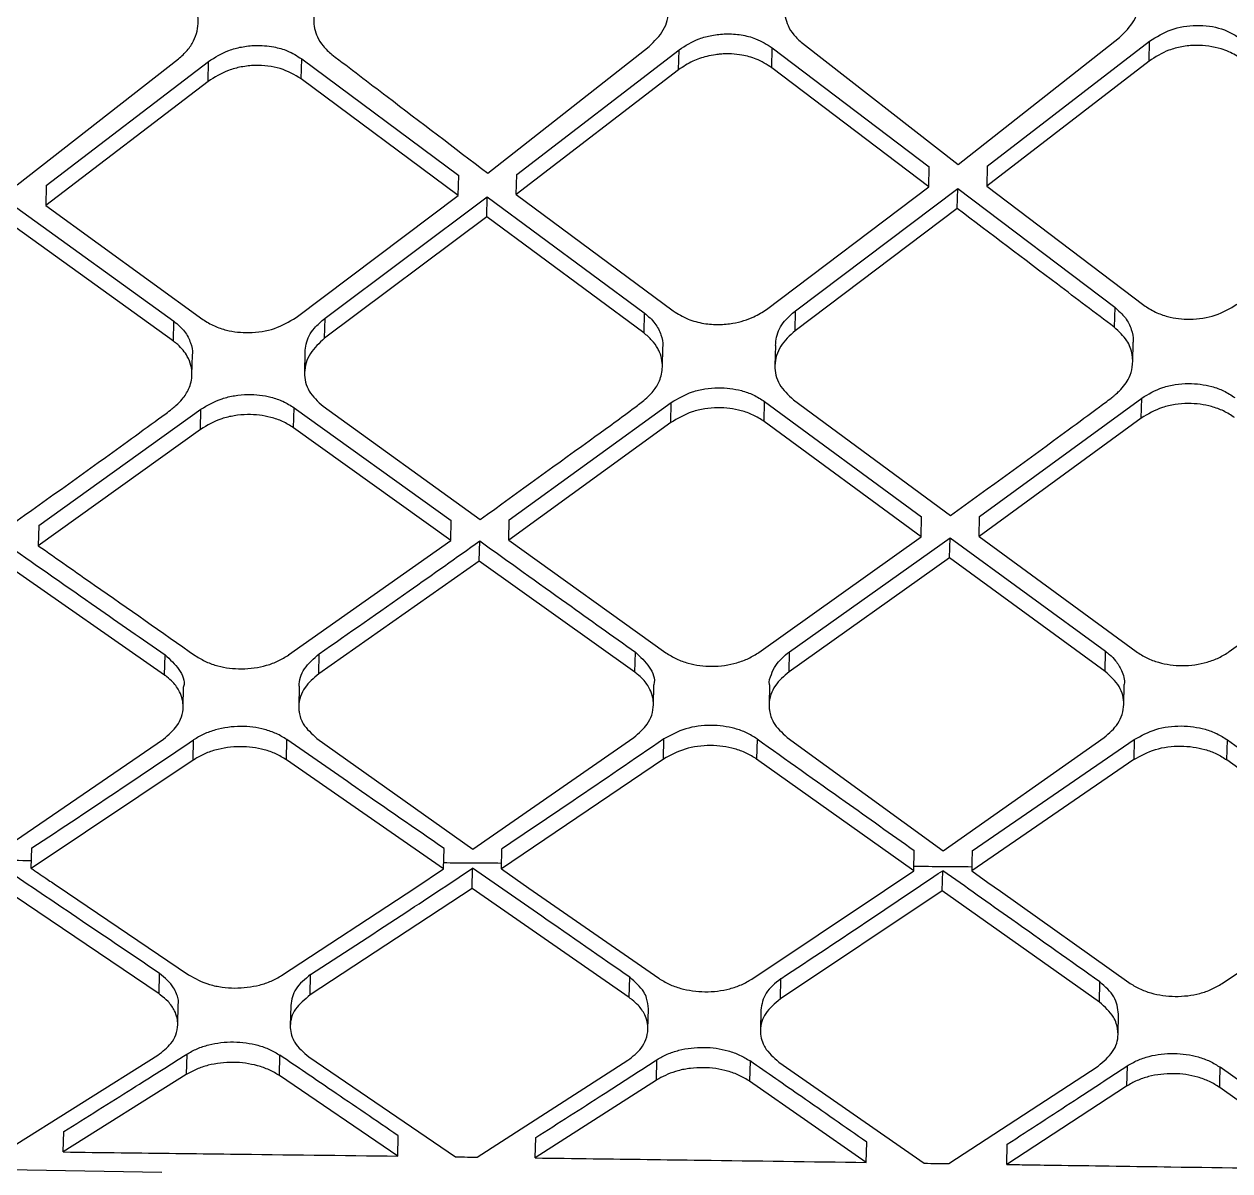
# Model space of a CAD drawing. Extents: x 939 to 1039, y 781 to 934.
# Drawn here: x 961.374 to 962.289, y 879.37 to 880.24 of the extents above; entities that cross this region are included whole.
import ezdxf

# ---------------------------------------------------------------- set-up
doc = ezdxf.new("R2010")
doc.units = 0
doc.header["$MEASUREMENT"] = 0
doc.layers.add('1', color=4, linetype='Continuous')

# ---------------------------------------------------------------- blocks, each defined once
blk = doc.blocks.new('Envoy')
at = {"layer": '1', "color": 3, "linetype": 'Continuous', "lineweight": 25}
for p, q in [((23.42899, 80.95949), (23.55145, 81.05591)), ((23.07176, 80.95288), (23.19421, 81.049)), ((23.09375, 80.95198), (23.21699, 81.04661)), ((23.21666, 81.03144), (23.21699, 81.0466)), ((23.28742, 81.03292), (23.28775, 81.04807)), ((23.28775, 81.04809), (23.40694, 80.95756)), ((23.31066, 81.0515), (23.42899, 80.95949)), ((23.45097, 80.95821), (23.57422, 81.05315)), ((23.57389, 81.03801), (23.57422, 81.05315)), ((22.71449, 80.94404), (22.83693, 81.03971)), ((22.73648, 80.94355), (22.85971, 81.03772)), ((22.85938, 81.02253), (22.85971, 81.03772)), ((22.93016, 81.02448), (22.93049, 81.03966)), ((22.93048, 81.03967), (23.04972, 80.95106)), ((23.57389, 81.03801), (23.45064, 80.94304)), ((23.21666, 81.03144), (23.09342, 80.93679)), ((23.40661, 80.94238), (23.28742, 81.03292)), ((22.85938, 81.02253), (22.73615, 80.92832)), ((23.04939, 80.93586), (22.93015, 81.02448)), ((23.40661, 80.94238), (23.40694, 80.95756)), ((23.45097, 80.95821), (23.45064, 80.94304)), ((23.04939, 80.93586), (23.04972, 80.95106)), ((23.09342, 80.93679), (23.09375, 80.95198)), ((22.73648, 80.94354), (22.73615, 80.92832)), ((23.09342, 80.93679), (23.21265, 80.84827)), ((23.2834, 80.84931), (23.40661, 80.94239)), ((23.30538, 80.8484), (23.42859, 80.94117)), ((23.42826, 80.92597), (23.42859, 80.94113)), ((23.4286, 80.94115), (23.54779, 80.85111)), ((23.45064, 80.94304), (23.56983, 80.85269)), ((22.73615, 80.92832), (22.85543, 80.84183)), ((22.92619, 80.84328), (23.04939, 80.93587)), ((22.94817, 80.84275), (23.07138, 80.93502)), ((23.07104, 80.91979), (23.07137, 80.93498)), ((23.07139, 80.93499), (23.19061, 80.8468)), ((22.71411, 80.92666), (22.83339, 80.84051)), ((23.07104, 80.91979), (22.94784, 80.82754)), ((23.19028, 80.8316), (23.07104, 80.91979)), ((23.42826, 80.92597), (23.30505, 80.83321)), ((22.83306, 80.82527), (22.71377, 80.91141)), ((23.19062, 80.84681), (23.19029, 80.8316)), ((23.30505, 80.83321), (23.30538, 80.8484)), ((23.54779, 80.85111), (23.54746, 80.83593)), ((22.83306, 80.82527), (22.83339, 80.84051)), ((22.94784, 80.82754), (22.94817, 80.84276)), ((23.20435, 80.80565), (23.20468, 80.82073)), ((23.29017, 80.82211), (23.28984, 80.80675)), ((23.56152, 80.80948), (23.56185, 80.82464)), ((22.84714, 80.7998), (22.84746, 80.81488)), ((22.93297, 80.81679), (22.93264, 80.80137)), ((23.30391, 80.78078), (23.42315, 80.69288)), ((23.44514, 80.6922), (23.56828, 80.78203)), ((23.56795, 80.76685), (23.56828, 80.78203)), ((22.73082, 80.68529), (22.85393, 80.77362)), ((22.8536, 80.75836), (22.85393, 80.77361)), ((22.92436, 80.75953), (22.92469, 80.77477)), ((22.92469, 80.77478), (23.04398, 80.68915)), ((22.94672, 80.77585), (23.066, 80.68988)), ((23.088, 80.68959), (23.21112, 80.77875)), ((23.21079, 80.76353), (23.21112, 80.77874)), ((23.28154, 80.76433), (23.28187, 80.77952)), ((23.28187, 80.77954), (23.40112, 80.69197)), ((23.21079, 80.76353), (23.08767, 80.67432)), ((23.40079, 80.67674), (23.28154, 80.76433)), ((23.56795, 80.76685), (23.44481, 80.67698)), ((22.8536, 80.75836), (22.73049, 80.66998)), ((23.04365, 80.67388), (22.92435, 80.75953)), ((23.04365, 80.67388), (23.04398, 80.68914)), ((23.08767, 80.67432), (23.088, 80.68958)), ((23.4008, 80.67674), (23.40112, 80.69196)), ((23.44481, 80.67698), (23.44514, 80.6922)), ((22.73082, 80.68528), (22.73049, 80.66998)), ((22.92057, 80.58702), (23.04365, 80.67388)), ((23.06531, 80.65833), (23.06565, 80.67363)), ((23.08767, 80.67432), (23.20697, 80.58872)), ((23.2777, 80.58901), (23.40079, 80.67674)), ((23.30087, 80.58954), (23.42278, 80.6761)), ((23.42245, 80.66085), (23.42278, 80.6761)), ((23.42279, 80.6761), (23.54091, 80.58982)), ((23.44481, 80.67698), (23.56407, 80.58955)), ((23.6348, 80.58955), (23.7579, 80.67797)), ((22.82634, 80.57176), (22.70814, 80.65416)), ((23.06531, 80.65833), (22.94342, 80.57263)), ((23.18348, 80.57387), (23.06531, 80.65833)), ((23.42245, 80.66085), (23.30054, 80.57427)), ((23.54058, 80.57456), (23.42245, 80.66085)), ((23.18348, 80.57387), (23.18381, 80.58917)), ((23.30055, 80.57426), (23.30088, 80.58953)), ((23.54058, 80.57456), (23.54091, 80.58982)), ((22.82634, 80.57176), (22.82668, 80.58711)), ((22.94343, 80.57262), (22.94376, 80.58795)), ((22.84045, 80.5474), (22.84078, 80.56275)), ((22.92858, 80.56325), (22.92825, 80.54791)), ((23.19757, 80.54899), (23.1979, 80.56429)), ((23.28569, 80.56446), (23.28536, 80.54917)), ((23.55466, 80.54924), (23.55499, 80.56449)), ((23.06052, 80.43957), (23.18272, 80.5244)), ((23.29912, 80.52449), (23.41758, 80.4384)), ((23.41758, 80.4384), (23.53981, 80.5243)), ((22.70344, 80.43966), (22.82561, 80.5232)), ((22.84809, 80.50718), (22.84843, 80.52256)), ((22.91883, 80.50744), (22.91917, 80.52281)), ((22.94202, 80.52372), (23.06052, 80.43957)), ((23.2052, 80.50798), (23.20553, 80.52331)), ((23.27626, 80.5233), (23.27593, 80.50799)), ((23.43958, 80.43835), (23.5626, 80.52282)), ((23.5626, 80.52282), (23.56227, 80.50754)), ((23.633, 80.50731), (23.63333, 80.52256)), ((23.63333, 80.52258), (23.75261, 80.43619)), ((22.84809, 80.50718), (22.72512, 80.42501)), ((23.03819, 80.42464), (22.91883, 80.50744)), ((23.2052, 80.50798), (23.08219, 80.42452)), ((23.39524, 80.42325), (23.27593, 80.50799)), ((23.56227, 80.50754), (23.43925, 80.42301)), ((23.75228, 80.42089), (23.633, 80.50731)), ((22.72512, 80.42501), (22.72546, 80.44048)), ((23.03819, 80.42464), (23.03853, 80.44004)), ((23.0822, 80.42452), (23.08253, 80.43992)), ((23.39524, 80.42325), (23.39558, 80.4386)), ((23.01703, 80.41056), (23.03819, 80.42464)), ((23.05986, 80.40962), (23.0602, 80.42504)), ((23.0822, 80.42452), (23.10301, 80.41007)), ((23.37303, 80.40826), (23.39524, 80.42325)), ((23.41691, 80.4079), (23.41724, 80.42325)), ((22.8222, 80.32967), (22.7028, 80.41037)), ((22.74472, 80.41175), (22.84452, 80.3441)), ((22.91524, 80.34367), (23.01703, 80.41056)), ((23.05986, 80.40962), (22.93692, 80.32886)), ((23.17923, 80.32687), (23.05987, 80.40962)), ((23.10301, 80.41007), (23.20155, 80.34156)), ((23.27227, 80.34097), (23.37303, 80.40826)), ((23.41691, 80.4079), (23.29394, 80.32583)), ((23.53623, 80.32336), (23.41691, 80.4079)), ((23.46101, 80.40756), (23.55856, 80.33827)), ((23.62928, 80.33754), (23.72929, 80.40519)), ((22.8222, 80.32967), (22.82254, 80.34516)), ((22.93692, 80.32886), (22.93726, 80.34432)), ((23.17923, 80.32687), (23.17956, 80.34229)), ((23.29394, 80.32582), (23.29427, 80.34122)), ((23.53623, 80.32336), (23.53657, 80.33872)), ((22.83633, 80.30622), (22.83667, 80.32172)), ((22.9221, 80.32095), (22.92177, 80.30548)), ((23.19334, 80.30289), (23.19368, 80.31831)), ((23.27911, 80.3174), (23.27877, 80.30199)), ((23.55034, 80.29893), (23.55067, 80.31429)), ((22.70528, 80.21016), (22.82118, 80.2831)), ((22.8432, 80.28395), (22.84286, 80.26843)), ((22.91358, 80.26764), (22.91392, 80.28315)), ((22.9359, 80.28193), (23.04719, 80.20592)), ((23.06367, 80.20572), (23.17818, 80.27929)), ((23.19986, 80.26427), (23.20019, 80.27971)), ((23.2709, 80.2788), (23.27057, 80.26337)), ((23.29289, 80.27793), (23.40301, 80.20107)), ((22.84286, 80.26843), (22.74947, 80.20964)), ((23.4218, 80.20081), (23.53517, 80.27491)), ((23.55718, 80.27497), (23.55684, 80.2596)), ((23.00335, 80.2065), (22.91358, 80.26764)), ((23.19986, 80.26427), (23.10782, 80.20514)), ((23.35914, 80.20171), (23.27057, 80.26337)), ((23.55684, 80.2596), (23.46592, 80.20017)), ((23.71512, 80.19647), (23.62755, 80.2586)), ((22.74946, 80.20964), (22.7498, 80.22522)), ((23.00335, 80.2065), (23.00369, 80.22201)), ((23.10782, 80.20514), (23.10816, 80.22063)), ((23.35914, 80.20171), (23.35948, 80.21714)), ((23.46592, 80.20017), (23.46626, 80.2156))]:
    blk.add_line(p, q, dxfattribs=at)
at = {"layer": '1', "color": 3, "linetype": 'Continuous', "lineweight": 25, "flags": 128}
for points in [[(23.43958, 80.43834), (23.43939, 80.42976), (23.43925, 80.42301)], [(23.43925, 80.42301), (23.45143, 80.41436), (23.46101, 80.40756)], [(23.71545, 80.21185), (23.66641, 80.24664), (23.62788, 80.27397)]]:
    blk.add_lwpolyline(points, dxfattribs=at)
at = {"layer": '1', "color": 3, "linetype": 'Continuous', "lineweight": 25}
for points, knots in [([(23.55145, 81.05591), (23.55555, 81.05998), (23.56379, 81.06815), (23.56752, 81.08343), (23.56473, 81.0958), (23.55908, 81.10485), (23.55461, 81.10881), (23.55232, 81.11085)], [0, 0, 0, 0, 0.248871, 0.499695, 0.735123, 0.863994, 1, 1, 1, 1]), ([(23.19422, 81.049), (23.1983, 81.05303), (23.20654, 81.06116), (23.20995, 81.07501), (23.20814, 81.08624), (23.20358, 81.09572), (23.19817, 81.10058), (23.19507, 81.10335)], [0, 0, 0, 0, 0.247297, 0.499508, 0.671194, 0.811969, 1, 1, 1, 1]), ([(23.31219, 81.10608), (23.30802, 81.102), (23.29969, 81.09384), (23.29582, 81.07875), (23.29837, 81.0666), (23.30382, 81.05759), (23.30832, 81.05358), (23.31066, 81.0515)], [0, 0, 0, 0, 0.249692, 0.499659, 0.729337, 0.859674, 1, 1, 1, 1]), ([(22.83693, 81.03971), (22.83927, 81.04179), (22.84389, 81.0459), (22.85009, 81.05546), (22.85306, 81.06821), (22.84923, 81.08288), (22.84154, 81.08994), (22.83777, 81.0934)], [0, 0, 0, 0, 0.134267, 0.265926, 0.520315, 0.764899, 1, 1, 1, 1]), ([(22.9549, 81.09694), (22.95076, 81.09291), (22.94241, 81.08478), (22.93854, 81.06989), (22.94106, 81.05792), (22.94647, 81.04904), (22.95102, 81.04507), (22.95339, 81.04299)], [0, 0, 0, 0, 0.248031, 0.499607, 0.72617, 0.857286, 1, 1, 1, 1]), ([(23.57422, 81.05316), (23.57948, 81.05642), (23.58997, 81.06292), (23.60989, 81.06596), (23.62967, 81.06356), (23.63987, 81.05731), (23.64497, 81.05418)], [0, 0, 0, 0, 0.25072, 0.499503, 0.74976, 1, 1, 1, 1]), ([(23.21699, 81.04661), (23.22187, 81.04971), (23.22943, 81.05452), (23.2421, 81.0578), (23.25293, 81.05895), (23.26428, 81.05817), (23.27673, 81.05504), (23.28374, 81.05062), (23.28775, 81.04809)], [0, 0, 0, 0, 0.234002, 0.362686, 0.498857, 0.648015, 0.798737, 1, 1, 1, 1]), ([(22.85971, 81.03773), (22.86462, 81.04084), (22.87221, 81.04564), (22.88486, 81.04895), (22.89647, 81.05025), (22.90844, 81.04929), (22.92067, 81.04586), (22.92699, 81.04188), (22.93049, 81.03968)], [0, 0, 0, 0, 0.235167, 0.36314, 0.497724, 0.679257, 0.822241, 1, 1, 1, 1]), ([(23.64464, 81.03903), (23.643, 81.0402), (23.63827, 81.04356), (23.62689, 81.04843), (23.61244, 81.05052), (23.59892, 81.04913), (23.58623, 81.04587), (23.57871, 81.04107), (23.57389, 81.038)], [0, 0, 0, 0, 0.08663, 0.250066, 0.499586, 0.638333, 0.768272, 1, 1, 1, 1]), ([(22.95339, 81.043), (22.96736, 81.03236), (23.00682, 81.0023), (23.04628, 80.97228), (23.07177, 80.95288)], [0, 0, 0, 0, 0.354008, 1, 1, 1, 1]), ([(23.28742, 81.03292), (23.28362, 81.03534), (23.27689, 81.03963), (23.26596, 81.04251), (23.25804, 81.04346), (23.25382, 81.04344), (23.25227, 81.04344), (23.25221, 81.04344), (23.25206, 81.04344), (23.25177, 81.04343), (23.2512, 81.04341), (23.25006, 81.04336), (23.24785, 81.04321), (23.2437, 81.04276), (23.23654, 81.04135), (23.22656, 81.03794), (23.22014, 81.03373), (23.21666, 81.03144)], [0, 0, 0, 0, 0.191665, 0.339023, 0.441885, 0.500165, 0.500315, 0.501093, 0.502679, 0.505881, 0.512196, 0.524735, 0.549353, 0.596699, 0.683939, 0.828676, 1, 1, 1, 1]), ([(22.93016, 81.02448), (22.92508, 81.02745), (22.91493, 81.03337), (22.89804, 81.03523), (22.88469, 81.03379), (22.87195, 81.03048), (22.86433, 81.02566), (22.85939, 81.02253)], [0, 0, 0, 0, 0.249548, 0.499126, 0.63424, 0.763052, 1, 1, 1, 1]), ([(23.54746, 80.83593), (23.53308, 80.84679), (23.49335, 80.87678), (23.45361, 80.90681), (23.42826, 80.92597)], [0, 0, 0, 0, 0.361992, 1, 1, 1, 1]), ([(23.19062, 80.84681), (23.19357, 80.84424), (23.19922, 80.83931), (23.20344, 80.83047), (23.20505, 80.8242), (23.2046, 80.82105), (23.20456, 80.82074)], [0, 0, 0, 0, 0.351324, 0.673743, 0.967266, 1, 1, 1, 1]), ([(23.21265, 80.84827), (23.21623, 80.84603), (23.22309, 80.84175), (23.23536, 80.83852), (23.24703, 80.83764), (23.2601, 80.83889), (23.27287, 80.84279), (23.28032, 80.8474), (23.2834, 80.84931)], [0, 0, 0, 0, 0.181783, 0.347382, 0.496726, 0.629899, 0.846871, 1, 1, 1, 1]), ([(23.29033, 80.8221), (23.29046, 80.82418), (23.29086, 80.83059), (23.29567, 80.84), (23.30245, 80.84587), (23.30538, 80.8484)], [0, 0, 0, 0, 0.215684, 0.661395, 1, 1, 1, 1]), ([(23.54779, 80.85111), (23.55073, 80.8485), (23.55638, 80.84349), (23.5606, 80.83453), (23.56221, 80.82817), (23.56177, 80.82498), (23.56173, 80.82464)], [0, 0, 0, 0, 0.350564, 0.672403, 0.965591, 1, 1, 1, 1]), ([(23.56983, 80.85268), (23.57269, 80.8508), (23.57813, 80.84721), (23.58995, 80.84309), (23.60559, 80.84116), (23.62488, 80.84391), (23.63536, 80.8502), (23.64057, 80.85333)], [0, 0, 0, 0, 0.147755, 0.28054, 0.500258, 0.751274, 1, 1, 1, 1]), ([(22.83339, 80.84052), (22.83637, 80.83798), (22.84206, 80.83313), (22.84626, 80.82436), (22.84785, 80.81821), (22.8474, 80.81515), (22.84737, 80.81489)], [0, 0, 0, 0, 0.353898, 0.678135, 0.972641, 1, 1, 1, 1]), ([(22.85542, 80.84183), (22.85824, 80.84005), (22.86361, 80.83667), (22.87539, 80.83275), (22.89108, 80.83102), (22.91047, 80.83391), (22.92096, 80.84017), (22.92619, 80.84328)], [0, 0, 0, 0, 0.145647, 0.277734, 0.500274, 0.751431, 1, 1, 1, 1]), ([(22.93311, 80.81678), (22.93326, 80.81891), (22.93371, 80.82528), (22.93856, 80.83455), (22.94529, 80.8403), (22.94817, 80.84276)], [0, 0, 0, 0, 0.22344, 0.667276, 1, 1, 1, 1]), ([(23.5463, 80.78305), (23.54695, 80.78358), (23.54872, 80.78503), (23.55366, 80.78946), (23.55869, 80.7964), (23.56169, 80.80596), (23.56159, 80.81562), (23.5576, 80.82654), (23.55098, 80.83267), (23.54746, 80.83593)], [0, 0, 0, 0, 0.035014, 0.095744, 0.293971, 0.432014, 0.595749, 0.785106, 1, 1, 1, 1]), ([(22.94784, 80.82754), (22.94379, 80.82386), (22.93757, 80.8182), (22.93351, 80.80884), (22.93193, 80.7991), (22.93471, 80.78685), (22.94271, 80.77952), (22.94671, 80.77585)], [0, 0, 0, 0, 0.238522, 0.366965, 0.5012, 0.750414, 1, 1, 1, 1]), ([(23.18914, 80.77941), (23.19212, 80.782), (23.19763, 80.78681), (23.20286, 80.79578), (23.20523, 80.8064), (23.20336, 80.81494), (23.19996, 80.82149), (23.19671, 80.82602), (23.19242, 80.82974), (23.19029, 80.8316)], [0, 0, 0, 0, 0.170271, 0.315528, 0.50065, 0.722398, 0.749666, 0.875174, 1, 1, 1, 1]), ([(23.30505, 80.83321), (23.301, 80.8295), (23.29477, 80.82379), (23.29072, 80.81432), (23.28913, 80.80446), (23.2919, 80.79201), (23.2999, 80.78452), (23.3039, 80.78077)], [0, 0, 0, 0, 0.239137, 0.367428, 0.501198, 0.750439, 1, 1, 1, 1]), ([(22.83194, 80.77387), (22.83298, 80.77473), (22.8359, 80.77716), (22.84063, 80.78191), (22.84558, 80.78969), (22.84816, 80.80093), (22.84512, 80.81291), (22.8387, 80.82073), (22.83457, 80.82419), (22.83344, 80.82498), (22.83317, 80.82521), (22.83309, 80.82525), (22.83307, 80.82527), (22.83307, 80.82527), (22.83307, 80.82527), (22.83307, 80.82527)], [0, 0, 0, 0, 0.056548, 0.158901, 0.307171, 0.501232, 0.749943, 0.936839, 0.983948, 0.995853, 0.998889, 0.99967, 0.999891, 0.999969, 1, 1, 1, 1]), ([(23.21112, 80.77875), (23.21624, 80.78178), (23.22399, 80.78639), (23.23672, 80.78928), (23.24936, 80.79039), (23.26213, 80.78879), (23.27388, 80.78469), (23.27914, 80.7813), (23.28187, 80.77954)], [0, 0, 0, 0, 0.244477, 0.370592, 0.498988, 0.727968, 0.858706, 1, 1, 1, 1]), ([(23.56828, 80.78204), (23.57339, 80.78508), (23.58113, 80.7897), (23.59385, 80.79257), (23.6065, 80.79364), (23.61928, 80.79194), (23.63103, 80.78773), (23.63629, 80.78427), (23.63902, 80.78247)], [0, 0, 0, 0, 0.244265, 0.370442, 0.498989, 0.728273, 0.858926, 1, 1, 1, 1]), ([(22.85393, 80.77362), (22.85905, 80.77664), (22.86682, 80.78122), (22.87957, 80.78413), (22.8922, 80.78529), (22.90497, 80.78378), (22.9167, 80.77981), (22.92196, 80.7765), (22.92469, 80.77478)], [0, 0, 0, 0, 0.244836, 0.370909, 0.498989, 0.728017, 0.858749, 1, 1, 1, 1]), ([(23.42315, 80.69288), (23.45294, 80.71448), (23.49068, 80.74183), (23.53133, 80.77187), (23.5426, 80.78009), (23.5459, 80.78274), (23.5463, 80.78306)], [0, 0, 0, 0, 0.725921, 0.919432, 0.990437, 1, 1, 1, 1]), ([(22.70882, 80.68516), (22.73864, 80.70637), (22.77639, 80.73323), (22.81704, 80.76287), (22.82827, 80.77092), (22.83155, 80.77357), (22.83193, 80.77387)], [0, 0, 0, 0, 0.727016, 0.92023, 0.990675, 1, 1, 1, 1]), ([(23.066, 80.68988), (23.09539, 80.71118), (23.13517, 80.74003), (23.17621, 80.76945), (23.18788, 80.77845), (23.18914, 80.77941)], [0, 0, 0, 0, 0.716075, 0.969507, 1, 1, 1, 1]), ([(23.28154, 80.76433), (23.27885, 80.76606), (23.27365, 80.76942), (23.26196, 80.77354), (23.24917, 80.77518), (23.23649, 80.77407), (23.22372, 80.77119), (23.21593, 80.76658), (23.21079, 80.76353)], [0, 0, 0, 0, 0.139372, 0.269255, 0.499704, 0.628053, 0.754534, 1, 1, 1, 1]), ([(23.63869, 80.76728), (23.636, 80.76905), (23.63081, 80.77248), (23.61911, 80.77672), (23.60631, 80.77845), (23.59362, 80.77739), (23.58086, 80.77453), (23.57308, 80.7699), (23.56795, 80.76685)], [0, 0, 0, 0, 0.139023, 0.268769, 0.499678, 0.628235, 0.754749, 1, 1, 1, 1]), ([(22.92436, 80.75953), (22.92167, 80.76123), (22.91647, 80.7645), (22.90478, 80.76849), (22.892, 80.77003), (22.87932, 80.76889), (22.86654, 80.76598), (22.85875, 80.76139), (22.8536, 80.75836)], [0, 0, 0, 0, 0.139463, 0.269383, 0.499786, 0.627879, 0.754248, 1, 1, 1, 1]), ([(22.94376, 80.58795), (22.96649, 80.60378), (23.00709, 80.63204), (23.04776, 80.66092), (23.06565, 80.67363)], [0, 0, 0, 0, 0.559997, 1, 1, 1, 1]), ([(23.06565, 80.67363), (23.08771, 80.65784), (23.1271, 80.62964), (23.16648, 80.60154), (23.18381, 80.58917)], [0, 0, 0, 0, 0.560006, 1, 1, 1, 1]), ([(22.70847, 80.66951), (22.73054, 80.65411), (22.76995, 80.62661), (22.80934, 80.59918), (22.82668, 80.58711)], [0, 0, 0, 0, 0.559999, 1, 1, 1, 1]), ([(22.73049, 80.66998), (22.74471, 80.66002), (22.78449, 80.63216), (22.82427, 80.60433), (22.84983, 80.58644)], [0, 0, 0, 0, 0.357419, 1, 1, 1, 1]), ([(23.18381, 80.58917), (23.18763, 80.58559), (23.19527, 80.57842), (23.1992, 80.56892), (23.19786, 80.56438), (23.19784, 80.5643)], [0, 0, 0, 0, 0.495759, 0.991668, 1, 1, 1, 1]), ([(23.20696, 80.58872), (23.20959, 80.58706), (23.21469, 80.58384), (23.22633, 80.57973), (23.24224, 80.5776), (23.25826, 80.57989), (23.2701, 80.58423), (23.27516, 80.5874), (23.2777, 80.589)], [0, 0, 0, 0, 0.136295, 0.265075, 0.499306, 0.745266, 0.871629, 1, 1, 1, 1]), ([(23.28572, 80.56446), (23.28571, 80.5645), (23.28508, 80.56708), (23.28697, 80.57213), (23.29076, 80.58098), (23.29694, 80.5862), (23.30088, 80.58953)], [0, 0, 0, 0, 0.004665, 0.284277, 0.543634, 1, 1, 1, 1]), ([(23.54091, 80.58982), (23.54194, 80.58902), (23.54478, 80.58684), (23.54931, 80.58211), (23.5536, 80.57458), (23.55562, 80.56814), (23.55497, 80.56457), (23.55495, 80.5645)], [0, 0, 0, 0, 0.117257, 0.321871, 0.613571, 0.992041, 1, 1, 1, 1]), ([(23.56407, 80.58955), (23.56669, 80.58785), (23.5718, 80.58455), (23.58345, 80.58033), (23.59935, 80.57811), (23.61536, 80.58038), (23.62718, 80.58473), (23.63225, 80.58793), (23.6348, 80.58955)], [0, 0, 0, 0, 0.136174, 0.264919, 0.499349, 0.745047, 0.871475, 1, 1, 1, 1]), ([(22.82668, 80.58712), (22.8305, 80.58361), (22.83814, 80.57661), (22.8421, 80.56731), (22.84074, 80.56284), (22.84072, 80.56276)], [0, 0, 0, 0, 0.495494, 0.991166, 1, 1, 1, 1]), ([(22.84983, 80.58644), (22.85245, 80.58483), (22.85755, 80.58168), (22.86918, 80.57769), (22.88509, 80.57566), (22.90113, 80.57798), (22.91298, 80.58229), (22.91803, 80.58543), (22.92058, 80.58702)], [0, 0, 0, 0, 0.136381, 0.265174, 0.499304, 0.745424, 0.871746, 1, 1, 1, 1]), ([(22.92858, 80.56325), (22.92858, 80.56328), (22.92843, 80.56775), (22.93131, 80.57707), (22.93961, 80.58432), (22.94376, 80.58795)], [0, 0, 0, 0, 0.002625, 0.500564, 1, 1, 1, 1]), ([(22.82562, 80.5232), (22.82941, 80.5264), (22.8354, 80.53147), (22.83954, 80.54016), (22.84111, 80.54893), (22.83893, 80.5582), (22.83366, 80.56571), (22.82938, 80.56954), (22.82716, 80.5712), (22.82654, 80.57162), (22.82637, 80.57175), (22.82635, 80.57176)], [0, 0, 0, 0, 0.225356, 0.356895, 0.500738, 0.715874, 0.870983, 0.965765, 0.990448, 0.999037, 1, 1, 1, 1]), ([(22.94343, 80.57262), (22.93953, 80.56933), (22.93341, 80.56415), (22.92923, 80.55539), (22.9282, 80.54993), (22.92825, 80.54592), (22.92872, 80.54147), (22.93146, 80.53315), (22.93807, 80.52725), (22.94202, 80.52372)], [0, 0, 0, 0, 0.22947, 0.360035, 0.500911, 0.531784, 0.583813, 0.750995, 1, 1, 1, 1]), ([(23.18273, 80.52439), (23.18651, 80.52763), (23.1925, 80.53277), (23.19665, 80.5416), (23.19823, 80.55054), (23.19605, 80.56001), (23.19077, 80.56765), (23.1865, 80.57163), (23.1843, 80.57326), (23.18371, 80.57371), (23.18354, 80.57382), (23.18349, 80.57387), (23.18348, 80.57387)], [0, 0, 0, 0, 0.225112, 0.356712, 0.500733, 0.716141, 0.871345, 0.966033, 0.99061, 0.997219, 0.999644, 1, 1, 1, 1]), ([(23.30055, 80.57426), (23.29665, 80.57092), (23.29054, 80.56569), (23.28635, 80.55679), (23.28532, 80.55126), (23.28536, 80.54718), (23.28582, 80.54264), (23.28855, 80.53414), (23.29517, 80.5281), (23.29912, 80.52449)], [0, 0, 0, 0, 0.229614, 0.360153, 0.500892, 0.531315, 0.5832, 0.750982, 1, 1, 1, 1]), ([(23.53981, 80.5243), (23.5437, 80.5277), (23.54976, 80.533), (23.5538, 80.54198), (23.55537, 80.55149), (23.55253, 80.56356), (23.54456, 80.57089), (23.54057, 80.57456)], [0, 0, 0, 0, 0.233032, 0.362933, 0.501491, 0.750748, 1, 1, 1, 1]), ([(23.27626, 80.5233), (23.27368, 80.52493), (23.26864, 80.5281), (23.257, 80.53224), (23.24104, 80.53439), (23.22125, 80.53192), (23.21079, 80.52619), (23.20553, 80.52331)], [0, 0, 0, 0, 0.134373, 0.262657, 0.500278, 0.748825, 1, 1, 1, 1]), ([(22.91917, 80.52281), (22.91658, 80.52439), (22.91154, 80.52749), (22.89992, 80.53151), (22.88389, 80.53362), (22.86773, 80.53134), (22.85593, 80.52711), (22.85093, 80.52408), (22.84843, 80.52257)], [0, 0, 0, 0, 0.134549, 0.26277, 0.499671, 0.747865, 0.873517, 1, 1, 1, 1]), ([(23.5626, 80.52282), (23.56786, 80.52573), (23.57832, 80.53152), (23.59809, 80.53396), (23.61406, 80.53173), (23.6257, 80.52748), (23.63075, 80.52424), (23.63333, 80.52258)], [0, 0, 0, 0, 0.251072, 0.499698, 0.737466, 0.865751, 1, 1, 1, 1]), ([(22.72546, 80.44048), (22.74839, 80.45561), (22.78933, 80.48262), (22.83037, 80.51036), (22.84843, 80.52256)], [0, 0, 0, 0, 0.56, 1, 1, 1, 1]), ([(22.91883, 80.50744), (22.91626, 80.50902), (22.91123, 80.5121), (22.89963, 80.51613), (22.88358, 80.51825), (22.8674, 80.51596), (22.85559, 80.51173), (22.8506, 80.5087), (22.84809, 80.50719)], [0, 0, 0, 0, 0.133918, 0.261917, 0.49945, 0.747826, 0.87355, 1, 1, 1, 1]), ([(23.03853, 80.44004), (23.01625, 80.45547), (22.97647, 80.48303), (22.93667, 80.51065), (22.91916, 80.52281)], [0, 0, 0, 0, 0.559995, 1, 1, 1, 1]), ([(23.20553, 80.52331), (23.18255, 80.50756), (23.1415, 80.47945), (23.10055, 80.452), (23.08253, 80.43992)], [0, 0, 0, 0, 0.560005, 1, 1, 1, 1]), ([(23.27593, 80.50799), (23.27336, 80.5096), (23.26834, 80.51276), (23.25671, 80.51692), (23.24074, 80.51907), (23.22093, 80.51661), (23.21045, 80.51087), (23.20519, 80.50798)], [0, 0, 0, 0, 0.133732, 0.261792, 0.50001, 0.748788, 1, 1, 1, 1]), ([(23.27626, 80.5233), (23.29853, 80.50746), (23.33831, 80.47918), (23.37808, 80.451), (23.39558, 80.4386)], [0, 0, 0, 0, 0.559999, 1, 1, 1, 1]), ([(23.56227, 80.50754), (23.56753, 80.51045), (23.578, 80.51625), (23.5978, 80.51869), (23.61378, 80.51644), (23.62541, 80.51218), (23.63043, 80.50895), (23.633, 80.50731)], [0, 0, 0, 0, 0.251115, 0.499918, 0.738572, 0.866557, 1, 1, 1, 1]), ([(22.72525, 80.43081), (22.7165, 80.43085), (22.70183, 80.43091), (22.68716, 80.43097), (22.68124, 80.431)], [0, 0, 0, 0, 0.596328, 1, 1, 1, 1]), ([(22.82254, 80.34516), (22.80024, 80.36026), (22.76043, 80.38721), (22.72064, 80.41405), (22.70313, 80.42586)], [0, 0, 0, 0, 0.5599998, 1, 1, 1, 1]), ([(22.72512, 80.42501), (22.72878, 80.42253), (22.73531, 80.41812), (22.74185, 80.4137), (22.74472, 80.41175)], [0, 0, 0, 0, 0.560018, 1, 1, 1, 1]), ([(22.93725, 80.34432), (22.96018, 80.35924), (23.00112, 80.38588), (23.04215, 80.41307), (23.0602, 80.42504)], [0, 0, 0, 0, 0.56, 1, 1, 1, 1]), ([(23.08229, 80.42881), (23.07431, 80.42887), (23.05965, 80.42897), (23.04498, 80.42906), (23.03829, 80.4291)], [0, 0, 0, 0, 0.543832, 1, 1, 1, 1]), ([(23.17956, 80.34229), (23.15728, 80.35775), (23.11748, 80.38537), (23.0777, 80.41292), (23.0602, 80.42504)], [0, 0, 0, 0, 0.559997, 1, 1, 1, 1]), ([(23.43931, 80.42602), (23.43203, 80.42608), (23.41736, 80.42621), (23.4027, 80.42634), (23.39531, 80.4264)], [0, 0, 0, 0, 0.49653, 1, 1, 1, 1]), ([(23.29427, 80.34122), (23.31721, 80.3564), (23.35816, 80.3835), (23.39919, 80.41111), (23.41724, 80.42325)], [0, 0, 0, 0, 0.560004, 1, 1, 1, 1]), ([(23.53657, 80.33872), (23.51429, 80.35451), (23.47452, 80.3827), (23.43474, 80.41086), (23.41725, 80.42325)], [0, 0, 0, 0, 0.560006, 1, 1, 1, 1]), ([(22.83667, 80.32172), (22.83667, 80.32172), (22.83766, 80.3247), (22.83575, 80.3287), (22.83231, 80.33704), (22.82667, 80.34173), (22.82254, 80.34516)], [0, 0, 0, 0, 0.000251, 0.318043, 0.500526, 1, 1, 1, 1]), ([(22.84452, 80.3441), (22.84958, 80.34133), (22.85721, 80.33718), (22.86987, 80.33466), (22.88273, 80.3337), (22.89581, 80.33532), (22.9076, 80.33924), (22.91267, 80.34217), (22.91525, 80.34366)], [0, 0, 0, 0, 0.250301, 0.376891, 0.500632, 0.743335, 0.869968, 1, 1, 1, 1]), ([(22.93726, 80.34432), (22.93297, 80.34089), (22.92439, 80.33404), (22.92287, 80.32531), (22.92211, 80.32095)], [0, 0, 0, 0, 0.50011, 1, 1, 1, 1]), ([(23.19368, 80.31831), (23.19344, 80.32108), (23.19307, 80.32547), (23.18916, 80.33392), (23.18361, 80.33876), (23.17956, 80.34229)], [0, 0, 0, 0, 0.314658, 0.500418, 1, 1, 1, 1]), ([(23.20155, 80.34156), (23.20411, 80.33998), (23.20912, 80.33688), (23.22075, 80.33276), (23.23673, 80.33049), (23.25282, 80.33249), (23.26462, 80.33647), (23.26969, 80.33946), (23.27227, 80.34097)], [0, 0, 0, 0, 0.133089, 0.260971, 0.500558, 0.74327, 0.869926, 1, 1, 1, 1]), ([(23.29427, 80.34122), (23.28999, 80.33773), (23.28141, 80.33076), (23.27988, 80.32185), (23.27911, 80.3174)], [0, 0, 0, 0, 0.499967, 1, 1, 1, 1]), ([(23.55067, 80.31429), (23.5501, 80.31882), (23.54895, 80.32789), (23.5407, 80.33511), (23.53657, 80.33872)], [0, 0, 0, 0, 0.499092, 1, 1, 1, 1]), ([(23.55856, 80.33827), (23.56112, 80.33666), (23.56613, 80.3335), (23.57777, 80.32927), (23.59374, 80.32694), (23.60982, 80.32895), (23.62162, 80.33297), (23.6267, 80.336), (23.62928, 80.33754)], [0, 0, 0, 0, 0.132915, 0.26074, 0.500498, 0.743154, 0.869879, 1, 1, 1, 1]), ([(22.82118, 80.2831), (22.82488, 80.28596), (22.83087, 80.29058), (22.83527, 80.29879), (22.837, 80.3072), (22.835, 80.31602), (22.82965, 80.32373), (22.82503, 80.32752), (22.82246, 80.32947), (22.8222, 80.32967)], [0, 0, 0, 0, 0.215821, 0.349184, 0.49928, 0.706909, 0.859721, 0.985573, 1, 1, 1, 1]), ([(22.93692, 80.32886), (22.93274, 80.32544), (22.92436, 80.31859), (22.92067, 80.30588), (22.92277, 80.29723), (22.92728, 80.28918), (22.9318, 80.28537), (22.93589, 80.28192)], [0, 0, 0, 0, 0.249013, 0.499078, 0.723719, 0.74994, 1, 1, 1, 1]), ([(23.17818, 80.27929), (23.18188, 80.2822), (23.18786, 80.28691), (23.19227, 80.29528), (23.19403, 80.30391), (23.19198, 80.31303), (23.18689, 80.32037), (23.18246, 80.32445), (23.18006, 80.32619), (23.17931, 80.32679), (23.17922, 80.32687)], [0, 0, 0, 0, 0.215557, 0.349013, 0.49934, 0.709165, 0.862692, 0.959677, 0.995209, 1, 1, 1, 1]), ([(23.29394, 80.32582), (23.28976, 80.32235), (23.28139, 80.31538), (23.27768, 80.30242), (23.27977, 80.29359), (23.28427, 80.28535), (23.2888, 80.28145), (23.29289, 80.27793)], [0, 0, 0, 0, 0.249178, 0.499162, 0.722948, 0.74994, 1, 1, 1, 1]), ([(23.53518, 80.27491), (23.53935, 80.27839), (23.54771, 80.28536), (23.55108, 80.29729), (23.54967, 80.30621), (23.54588, 80.31482), (23.54029, 80.31977), (23.53624, 80.32336)], [0, 0, 0, 0, 0.249237, 0.499047, 0.656032, 0.750171, 1, 1, 1, 1]), ([(22.8432, 80.28395), (22.84575, 80.28538), (22.85078, 80.28823), (22.86256, 80.29207), (22.87871, 80.29401), (22.89476, 80.29175), (22.90639, 80.28769), (22.91138, 80.28468), (22.91392, 80.28315)], [0, 0, 0, 0, 0.129104, 0.255472, 0.499508, 0.739813, 0.867465, 1, 1, 1, 1]), ([(23.20019, 80.27971), (23.20274, 80.28118), (23.20778, 80.28408), (23.21955, 80.28798), (23.2357, 80.28994), (23.25175, 80.28762), (23.26338, 80.28346), (23.26837, 80.28038), (23.27091, 80.27881)], [0, 0, 0, 0, 0.129025, 0.255367, 0.499572, 0.740139, 0.867729, 1, 1, 1, 1]), ([(22.74981, 80.22522), (22.76722, 80.23608), (22.79832, 80.25549), (22.82949, 80.27525), (22.8432, 80.28395)], [0, 0, 0, 0, 0.5599964, 1, 1, 1, 1]), ([(22.91358, 80.26764), (22.91104, 80.26917), (22.90605, 80.27218), (22.89442, 80.27624), (22.87836, 80.2785), (22.86221, 80.27656), (22.85044, 80.27272), (22.84541, 80.26987), (22.84286, 80.26843)], [0, 0, 0, 0, 0.132538, 0.260257, 0.500698, 0.744649, 0.870935, 1, 1, 1, 1]), ([(23.00369, 80.22201), (22.98693, 80.23344), (22.957, 80.25384), (22.92708, 80.27419), (22.91391, 80.28314)], [0, 0, 0, 0, 0.560001, 1, 1, 1, 1]), ([(23.10816, 80.22063), (23.12533, 80.23157), (23.15598, 80.25112), (23.18668, 80.27097), (23.20019, 80.27971)], [0, 0, 0, 0, 0.5600055, 1, 1, 1, 1]), ([(23.35948, 80.21714), (23.34294, 80.22866), (23.31341, 80.24923), (23.28389, 80.26977), (23.2709, 80.27881)], [0, 0, 0, 0, 0.5599961, 1, 1, 1, 1]), ([(23.55718, 80.27497), (23.55972, 80.27646), (23.56477, 80.27942), (23.57654, 80.28337), (23.59268, 80.28535), (23.60873, 80.28296), (23.62036, 80.27871), (23.62535, 80.27557), (23.62788, 80.27397)], [0, 0, 0, 0, 0.128988, 0.255342, 0.499508, 0.740438, 0.867982, 1, 1, 1, 1]), ([(23.27057, 80.26338), (23.26803, 80.26494), (23.26304, 80.26802), (23.25142, 80.27218), (23.23847, 80.27405), (23.22557, 80.27332), (23.21374, 80.27116), (23.20509, 80.26726), (23.20043, 80.26461), (23.19985, 80.26428)], [0, 0, 0, 0, 0.132183, 0.259722, 0.500251, 0.625111, 0.750513, 0.968951, 1, 1, 1, 1]), ([(23.46626, 80.2156), (23.48322, 80.22661), (23.5135, 80.24627), (23.54383, 80.2662), (23.55717, 80.27497)], [0, 0, 0, 0, 0.560001, 1, 1, 1, 1]), ([(23.62755, 80.2586), (23.62501, 80.26019), (23.62003, 80.26333), (23.6084, 80.26758), (23.59235, 80.26997), (23.57621, 80.26799), (23.56443, 80.26404), (23.55939, 80.26109), (23.55684, 80.2596)], [0, 0, 0, 0, 0.132019, 0.259532, 0.500512, 0.744639, 0.870994, 1, 1, 1, 1]), ([(23.62755, 80.2586), (23.62761, 80.26147), (23.62772, 80.26659), (23.62783, 80.27172), (23.62788, 80.27397)], [0, 0, 0, 0, 0.560022, 1, 1, 1, 1]), ([(22.82425, 80.1941), (22.5127, 80.19963), (22.04505, 80.20793), (21.49651, 80.21783), (21.22292, 80.221), (21.06261, 80.22572), (20.99176, 80.2436), (20.95636, 80.25253)], [0, 0, 0, 0, 0.4980431, 0.747571, 0.8748583, 0.9374916, 1, 1, 1, 1]), ([(22.74947, 80.20964), (22.76414, 80.20946), (22.80645, 80.20894), (22.89108, 80.20792), (22.96104, 80.20704), (23.00335, 80.20651)], [0, 0, 0, 0, 0.173332, 0.499995, 1, 1, 1, 1]), ([(23.04719, 80.20592), (23.05027, 80.20588), (23.05576, 80.20582), (23.06125, 80.20575), (23.06367, 80.20571)], [0, 0, 0, 0, 0.5599706, 1, 1, 1, 1]), ([(23.10782, 80.20514), (23.12251, 80.20494), (23.1644, 80.20437), (23.24817, 80.20325), (23.31726, 80.20229), (23.35914, 80.20171)], [0, 0, 0, 0, 0.175344, 0.5, 1, 1, 1, 1]), ([(23.40301, 80.20107), (23.40652, 80.20102), (23.41278, 80.20094), (23.41904, 80.20084), (23.4218, 80.2008)], [0, 0, 0, 0, 0.560078, 1, 1, 1, 1]), ([(23.46592, 80.20017), (23.47108, 80.2001), (23.48487, 80.19989), (23.5264, 80.19928), (23.60432, 80.19815), (23.67359, 80.1971), (23.71512, 80.19647)], [0, 0, 0, 0, 0.0620473, 0.166056, 0.500004, 1, 1, 1, 1])]:
    blk.add_open_spline(points, degree=3, knots=knots, dxfattribs=at)

msp = doc.modelspace()

# ---------------------------------------------------------------- block references
at = {"layer": '1'}
msp.add_blockref('Envoy', (938.65384, 799.17438), dxfattribs=at)

doc.saveas('drawing.dxf')
